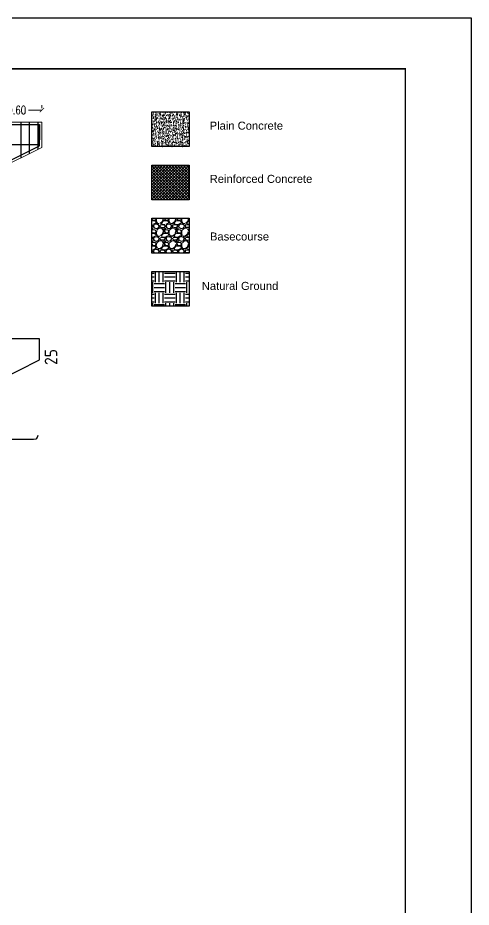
# Model space of a CAD drawing. Extents: x 166525 to 167198, y 178739 to 179747.
# Drawn here: x 167094.64 to 167105.42, y 179076.08 to 179097.23 of the extents above; entities that cross this region are included whole.
import ezdxf

# ---------------------------------------------------------------- set-up
doc = ezdxf.new("R2010")
doc.units = 0
doc.header["$MEASUREMENT"] = 0
doc.linetypes.add('AUSGEZOGEN', pattern=[0])
doc.linetypes.add('VONLAYER', pattern=[0])
doc.layers.get('0').update_dxf_attribs({"linetype": 'CONTINUOUS'})
doc.layers.get('DEFPOINTS').update_dxf_attribs({"linetype": 'CONTINUOUS'})
for name, color, linetype in [('000FRAME', 7, 'CONTINUOUS'), ('006COL', 5, 'CONTINUOUS'), ('007HATH', 8, 'CONTINUOUS'), ('COVER', 7, 'CONTINUOUS'), ('EBENE0', 7, 'AUSGEZOGEN'), ('FRAM-REIN', 2, 'CONTINUOUS'), ('Line 1', 2, 'CONTINUOUS'), ('MHATCH', 8, 'CONTINUOUS'), ('REBARS', 2, 'CONTINUOUS'), ('Reinforcement', 10, 'CONTINUOUS'), ('TXT', 6, 'CONTINUOUS')]:
    doc.layers.add(name, color=color, linetype=linetype)
doc.layers.add('BEAM', color=6, linetype='CONTINUOUS', lineweight=13)
doc.styles.add('DIM', font='simplex.shx', dxfattribs={"width": 0.75})
doc.styles.add('ISO8', font='iso8')
doc.dimstyles.new('MUTASIM', dxfattribs={"dimscale": 0.9995, "dimtxt": 0.2, "dimasz": 0.1, "dimexe": 0.05, "dimexo": 0.12, "dimgap": 0.05, "dimtad": 0, "dimzin": 0, "dimdsep": 46, "dimtxsty": 'DIM', "dimblk": 'ARCHTICK', "dimcen": 0.09, "dimclrd": 35, "dimclre": 33, "dimclrt": 256, "dimazin": 0, "dimtfac": 1, "dimtofl": 0, "dimtmove": 1, "dimatfit": 3, "dimfxl": 0.18, "dimtolj": 1, "dimtzin": 0, "dimlwd": 13, "dimlwe": 9, "dimarcsym": 0})

# ---------------------------------------------------------------- blocks, each defined once
blk = doc.blocks.new('_ARCHTICK')
at = {"color": 0, "linetype": 'ByBlock', "const_width": 0.15}
blk.add_lwpolyline([(-0.5, -0.5), (0.5, 0.5)], dxfattribs=at)
blk = doc.blocks.new('*D1667')
at = {"layer": 'BEAM', "color": 33, "lineweight": 9, "transparency": 16777216}
for p, q in [((167094.016, 179095.156), (167094.016, 179095.086)), ((167095.216, 179095.156), (167095.216, 179095.086))]:
    blk.add_line(p, q, dxfattribs=at)
at = {"layer": 'BEAM', "color": 35, "lineweight": 13, "transparency": 16777216}
for p, q in [((167094.016, 179095.036), (167094.338, 179095.036)), ((167095.216, 179095.036), (167094.894, 179095.036))]:
    blk.add_line(p, q, dxfattribs=at)
at = {"layer": 'DEFPOINTS', "color": 0, "transparency": 16777216}
for p in [(167094.016, 179095.036), (167095.216, 179095.036), (167095.216, 179095.036)]:
    blk.add_point(p, dxfattribs=at)
at = {"layer": 'BEAM', "color": 35, "lineweight": 13, "transparency": 16777216, "xscale": 0.09995000000000001, "yscale": 0.09995000000000001, "zscale": 0.09995000000000001, "rotation": 180}
blk.add_blockref('_ARCHTICK', (167094.016, 179095.036), dxfattribs=at)
at = {"layer": 'BEAM', "color": 35, "lineweight": 13, "transparency": 16777216, "xscale": 0.09995000000000001, "yscale": 0.09995000000000001, "zscale": 0.09995000000000001}
blk.add_blockref('_ARCHTICK', (167095.216, 179095.036), dxfattribs=at)
at = {"layer": 'BEAM', "transparency": 16777216, "insert": (167094.616, 179095.036), "char_height": 0.1999, "attachment_point": 5, "style": 'DIM'}
blk.add_mtext('\\A1;0.60', dxfattribs=at)

msp = doc.modelspace()

# ---------------------------------------------------------------- hatches: boundary and pattern name
at = {"linetype": 'Continuous'}
h = msp.add_hatch(dxfattribs=at)
h.set_pattern_fill('EARTH', color=8, style=0)
h.set_pattern_definition([(0, (431.1305, -158.02594), (0.25, 0.25), [0.25, -0.25]), (0, (431.1305, -157.9322), (0.25, 0.25), [0.25, -0.25]), (0, (431.1305, -157.83844), (0.25, 0.25), [0.25, -0.25]), (90, (431.16175, -157.8072), (-0.25, 0.25), [0.25, -0.25]), (90, (431.2555, -157.8072), (-0.25, 0.25), [0.25, -0.25]), (90, (431.34925, -157.8072), (-0.25, 0.25), [0.25, -0.25])])
h.paths.add_polyline_path([(167098.71255, 179091.19887), (167097.83019, 179091.19887), (167097.83019, 179090.37221), (167098.71255, 179090.37221)])
at = {"layer": '006COL'}
h = msp.add_hatch(dxfattribs=at)
h.set_pattern_fill('ANSI37', color=8, scale=0.38995, angle=90, style=0)
h.set_pattern_definition([(135, (166967.35394, 178972.367065), (-0.034467066, -0.034467066), []), (225, (166967.35394, 178972.367065), (0.034467066, -0.034467066), [])])
h.paths.add_polyline_path([(167097.83019, 179093.7297), (167097.83019, 179092.90304), (167098.71255, 179092.90304), (167098.71255, 179093.7297)])
at = {"layer": '007HATH'}
h = msp.add_hatch(dxfattribs=at)
h.set_pattern_fill('AR-CONC', color=8, scale=0.015598, angle=270, style=0)
h.set_pattern_definition([(320, (166971.22494, 178971.61394), (-0.009788086, -0.11187834), [0.01169851, -0.12868361]), (265, (166971.22494, 178971.61394), (0.11732703, 0.02164245), [0.00935881, -0.10294689]), (10.451444, (166971.22412, 178971.60462), (0.10753894, -0.09023589), [0.009942204, -0.10936424]), (316.1842, (166971.25613, 178971.61394), (-0.02581772, -0.16646845), [0.01754777, -0.19302542]), (6.63564, (166971.25398, 178971.60007), (0.15194315, -0.1457887), [0.01491331, -0.16404645]), (261.18416, (166971.25613, 178971.61394), (0.15194315, -0.1457887), [0.01403821, -0.15442033]), (291, (166971.248335, 178971.59834), (-0.06280055, -0.09310564), [0.01169851, -0.12868361]), (236, (166971.24833, 178971.59834), (0.113109, -0.03795236), [0.00935881, -0.10294689]), (341.451445, (166971.2431, 178971.59058), (0.05030845, -0.131058), [0.0099422, -0.10936424]), (307.5, (166971.224938, 178971.61394), (0.051924828, -0.001896696), [0, -0.101699048, 0, -0.10450669, 0, -0.10333684]), (277.5, (166971.22494, 178971.61394), (0.061520392, -0.041033622), [0, -0.059584411, 0, -0.099359346, 0, -0.039384984]), (237.5, (166971.224938, 178971.648723), (-0.003518112, -0.083265695), [0, -0.038995034, 0, -0.121664505, 0, -0.16143944]), (227.5, (166971.22494, 178971.66432), (0.01561439, -0.090965457), [0, -0.050693544, 0, -0.08079771, 0, -0.1146454])])
h.paths.add_polyline_path([(167098.71255, 179094.99512), (167097.83019, 179094.99512), (167097.83019, 179094.16846), (167098.71255, 179094.16846)])
at = {"layer": 'Line 1', "linetype": 'Continuous'}
h = msp.add_hatch(dxfattribs=at)
h.set_pattern_fill('GRAVEL', color=8, scale=0.3, style=0)
h.set_pattern_definition([(228.012787504, (431.3465, -157.725938), (-2.4, -2.7), [0.0403608, -3.99572641412]), (184.969740728, (431.3195, -157.755938), (3.6, 0.3), [0.0692604, -6.85677742837]), (132.510447078, (431.2505, -157.761938), (3, -3.3), [0.0488364, -4.83480977883]), (267.273689006, (431.1335, -157.836938), (0.3, 6), [0.0630714, -6.2440674125]), (292.833654178, (431.1305, -157.899938), (-1.5, 3.6), [0.0618465, -6.12281193843]), (357.273689006, (431.1545, -157.956938), (-6, 0.3), [0.0630714, -6.2440674125]), (37.6942404667, (431.217499, -157.959938), (-3.9, -3), [0.0834087, -8.25745456467]), (72.255328375, (431.283499, -157.908938), (2.1, 6.6), [0.0787464, -7.79589644904]), (121.429565615, (431.3075, -157.833938), (-2.4, 3.9), [0.063285, -6.26522193292]), (175.236358309, (431.2745, -157.779938), (3.3, -0.3), [0.0722496, -3.54022877364]), (222.397437798, (431.202499, -157.773938), (-3.6, -3.3), [0.0934344, -9.25001250144]), (138.814074834, (431.4305, -157.839938), (-2.1, 1.8), [0.0318903, -3.15715344382]), (171.46923439, (431.4065, -157.818938), (3.9, -0.6), [0.0606711, -6.00645342485]), (225, (431.3465, -157.80994), (-3e-17, -0.3), [0.0424263, -0.3818377687]), (203.198590514, (431.3255, -157.77394), (1.5, 0.6), [0.0228474, -2.26188453176]), (291.801409486, (431.3045, -157.78294), (-0.3, 0.9), [0.0323109, -1.58323854214]), (30.963756532, (431.3165, -157.81294), (0.9, 0.6), [0.0524787, -1.69680686845]), (161.565051177, (431.3615, -157.78594), (0.6, -0.3), [0.0379473, -0.91073599805]), (16.389540334, (431.1305, -157.782938), (3, 0.9), [0.05316, -5.262853544]), (70.346175942, (431.1815, -157.767938), (-1.2000000000004, -3.300000000001), [0.0445983, -4.4152223242]), (293.198590514, (431.3615, -157.72594), (-0.6, 1.5), [0.0456945, -2.23903743176]), (343.610459666, (431.3795, -157.767938), (-3, 0.9), [0.05316, -5.262853544]), (339.44395478, (431.1305, -157.96894), (-1.5, 0.6), [0.051264, -2.5119371236]), (294.775140569, (431.1785, -157.986938), (-1.5, 3.3), [0.0429534, -4.252392919]), (66.801409486, (431.3645, -158.02594), (0.6, 1.5), [0.0456945, -2.23903743176]), (17.354024636, (431.3825, -157.983938), (-3.9, -1.2), [0.0502893, -4.97862708427]), (69.44395478, (431.2175, -158.02594), (-0.6, -1.5), [0.025632, -2.5375691236]), (101.309932474, (431.3465, -158.02594), (-0.3, 1.2), [0.015297, -1.51440885408]), (165.963756532, (431.3435, -158.01094), (0.9, -0.3), [0.0618465, -1.1750851877]), (186.009005957, (431.2835, -157.995938), (3, 0.3), [0.057315, -5.67417695236]), (303.690067526, (431.3165, -157.83994), (-0.3, 0.6), [0.0432666, -1.03839878264]), (353.157226587, (431.340499, -157.875938), (5.1, -0.6), [0.0755382, -7.4782687872]), (60.945395901, (431.4155, -157.884938), (-1.2, -2.1), [0.0308868, -3.0578022423]), (90, (431.4305, -157.85794), (-0.3, 0.3), [0.018, -0.282]), (120.256437164, (431.2775, -157.986938), (1.2, -2.1), [0.0416772, -4.12605599683]), (48.012787504, (431.2565, -157.950938), (2.4, 2.7), [0.0807216, -3.95536561412]), (0, (431.3105, -157.89094), (0.3, 0.3), [0.078, -0.222]), (325.304846469, (431.3885, -157.890938), (3, -2.1), [0.0474342, -4.69598229025]), (254.054604099, (431.4275, -157.91794), (-0.3, -1.2), [0.0436806, -2.1403523668]), (207.645975364, (431.4155, -157.959938), (-5.7, -3), [0.0711195, -7.04084225468]), (175.42607874, (431.352499, -157.992938), (-3.9, 0.3), [0.0752397, -7.4487220224])])
h.paths.add_polyline_path([(167098.71255, 179092.46428), (167097.83019, 179092.46428), (167097.83019, 179091.63763), (167098.71255, 179091.63763)])

# ---------------------------------------------------------------- linework, layer by layer
at = {"layer": '000FRAME', "color": 7}
for points in [[(167098.71255, 179094.99512), (167098.71255, 179094.16846), (167097.83019, 179094.16846), (167097.83019, 179094.99512)], [(167098.71255, 179093.7297), (167098.71255, 179092.90304), (167097.83019, 179092.90304), (167097.83019, 179093.7297)], [(167098.71255, 179092.46428), (167098.71255, 179091.63763), (167097.83019, 179091.63763), (167097.83019, 179092.46428)], [(167098.71255, 179091.19887), (167098.71255, 179090.37221), (167097.83019, 179090.37221), (167097.83019, 179091.19887)]]:
    msp.add_lwpolyline(points, close=True, dxfattribs=at)
at = {"layer": 'BEAM'}
for p, q in [((167074.01602, 179094.74999), (167095.21602, 179094.74999)), ((167095.21602, 179094.74999), (167095.21602, 179094.14999)), ((167095.21602, 179094.14999), (167094.01602, 179093.54999))]:
    msp.add_line(p, q, dxfattribs=at)
at = {"layer": 'COVER', "flags": 128}
msp.add_lwpolyline([(167045.49826, 179097.23183), (167105.41951, 179097.23183), (167105.41951, 179054.90933), (167045.49826, 179054.90933)], close=True, dxfattribs=at)
at = {"layer": 'FRAM-REIN', "lineweight": 25}
for p, q in [((167074.07602, 179094.68999), (167095.15602, 179094.68999)), ((167095.15602, 179094.68999), (167095.15602, 179094.32999)), ((167095.15602, 179094.18707), (167095.15602, 179094.68999)), ((167095.15602, 179094.20999), (167074.07602, 179094.20999)), ((167093.20186, 179093.20999), (167095.15602, 179094.18707))]:
    msp.add_line(p, q, dxfattribs=at)
at = {"layer": 'MHATCH', "const_width": 0.03562, "flags": 128}
msp.add_lwpolyline([(167047.06576, 179096.02058), (167103.85201, 179096.02058), (167103.85201, 179056.12058), (167047.06576, 179056.12058)], close=True, dxfattribs=at)
at = {"layer": 'MHATCH'}
msp.add_lwpolyline([(167047.42201, 179096.02058), (167103.85201, 179096.02058), (167103.85201, 179056.12058)], dxfattribs=at)
at = {"layer": 'REBARS'}
for p, q in [((167095.15602, 179089.59645), (167089.15823, 179089.59645)), ((167095.15602, 179089.09354), (167095.15602, 179089.59645)), ((167093.20186, 179088.11645), (167095.15602, 179089.09354))]:
    msp.add_line(p, q, dxfattribs=at)
msp.add_lwpolyline([(167095.11881, 179087.30081), (167095.1052, 179087.25001), (167095.06801, 179087.21283), (167095.01721, 179087.19921), (167074.21484, 179087.19921), (167074.16404, 179087.21283), (167074.12685, 179087.25001), (167074.11324, 179087.30081)], dxfattribs=at)
at = {"layer": 'Reinforcement', "linetype": 'VONLAYER'}
for p, q in [((167094.71516, 179094.74999), (167094.71516, 179093.89956)), ((167094.91516, 179094.74999), (167094.91516, 179093.99956)), ((167095.11516, 179094.74999), (167095.11516, 179094.09956))]:
    msp.add_line(p, q, dxfattribs=at)

# ---------------------------------------------------------------- texts
at = {"layer": 'EBENE0', "color": 2, "style": 'ISO8'}
msp.add_text('25', height=0.3, rotation=90, dxfattribs=at).set_placement((167095.58102, 179088.97417))
at = {"layer": 'TXT', "color": 7, "char_height": 0.1904466, "width": 2.9052944, "attachment_point": 2}
for s, insert in [('{\\fArial|b0|i0|c0|p34;Plain Concrete}', (167100.07518, 179094.76185)), ('{\\fArial|b0|i0|c0|p34;Reinforced Concrete}', (167100.42296, 179093.49643)), ('{\\fArial|b0|i0|c0|p34;Basecourse }', (167099.91285, 179092.12597)), ('{\\fArial|b0|i0|c0|p34;Natural Ground}', (167099.92463, 179090.95057))]:
    msp.add_mtext(s, dxfattribs=dict(at, insert=insert))

# ---------------------------------------------------------------- dimensions: what is measured, and where the dimension line sits
at = {"layer": 'BEAM'}
dim = msp.add_linear_dim(base=(167095.21602, 179095.03639), p1=(167094.01602, 179095.03639), p2=(167095.21602, 179095.03639), text='0.60', dimstyle='MUTASIM', override={"dimlfac": 50}, dxfattribs=at)
dim.commit()
dim.dimension.update_dxf_attribs({"geometry": '*D1667', "text_midpoint": (167094.61602, 179095.03639)})

doc.saveas('drawing.dxf')
